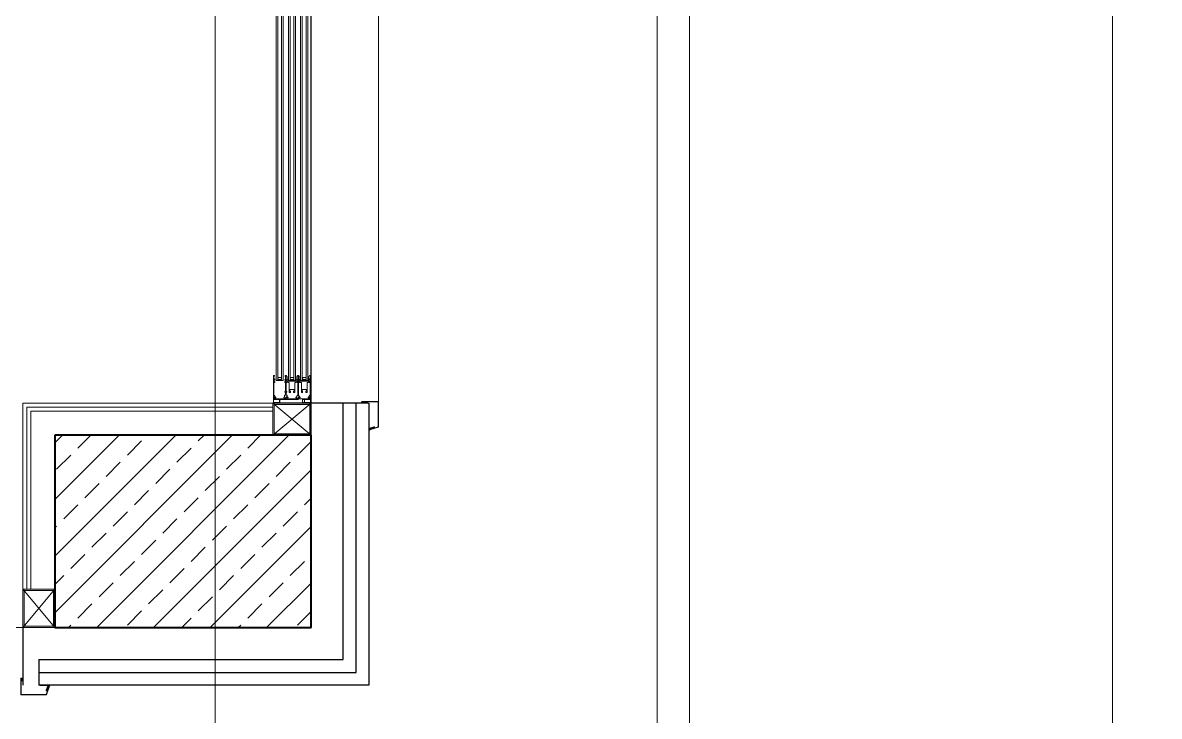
# Model space of a CAD drawing. Header units: centimetres. Extents: x 394264 to 551709, y 50011 to 59011.
# Drawn here: x 518507.5 to 518862.1, y 52311.7 to 52528 of the extents above; entities that cross this region are included whole.
import ezdxf
from ezdxf.enums import TextEntityAlignment as Align

# ---------------------------------------------------------------- set-up
doc = ezdxf.new("R2010")
doc.units = ezdxf.units.CM
doc.linetypes.add('DASHDOT', pattern=[25.4, 12.7, -6.35, 0, -6.35])
doc.layers.get('0').update_dxf_attribs({"lineweight": 9})
for name, color, linetype, lineweight in [('0-KRCN-MİMARİ-220526', 8, 'Continuous', 9), ('A_Aks', 30, 'DASHDOT', 9), ('A_Betonarme', 6, 'Continuous', 40), ('A_Betonarme_Tarama', 254, 'Continuous', 9), ('A_Pencere Doğrama-Ex', 140, 'Continuous', 15), ('D_Merkez', 51, 'Continuous', 13), ('D_Profil', 155, 'Continuous', 15), ('G_0.09', 254, 'Continuous', 9), ('GC_Cephe_Sandvic_Panel', 151, 'Continuous', 25), ('M00_Mahal_No$0$MH_Alan', 51, 'Continuous', 9), ('MR_Basamak', 111, 'Continuous', 20), ('PN_Aluminyum', 150, 'Continuous', 15)]:
    doc.layers.add(name, color=color, linetype=linetype, lineweight=lineweight)
doc.layers.add('DV_alçıpanel_duvar_yeni', color=1, linetype='Continuous', lineweight=20, true_color=0xff0000)
doc.styles.add('M00_Mahal_No$0$Kalin01', font='swissk.ttf')
doc.styles.add('M00_Mahal_No$0$Normal', font='swiss.ttf')
doc.styles.add('MAHAL', font='swissc.ttf')
doc.linetypes.add('BATTING', pattern='A,0.0001,-0.1,[134,ltypeshp.shx,S=0.1,R=0,X=-0.1,Y=0],-0.2,[134,ltypeshp.shx,S=0.1,R=180,X=0.1,Y=0],-0.1', length=0.4001)

# ---------------------------------------------------------------- blocks, each defined once
blk = doc.blocks.new('1_etap')
at = {"color": 8}
for p, q in [((1428.2, 98.58), (1428.2, 90.23)), ((1428.39, 98.6), (1428.22, 98.6)), ((1428.38, 98.28), (1428.51, 98.41)), ((1428.38, 97.43), (1428.38, 98.28)), ((1428.38, 96.59), (1428.38, 97.26)), ((1428.38, 92.36), (1428.38, 96.42)), ((1428.51, 98.49), (1428.4, 98.59)), ((1428.48, 97.41), (1428.4, 97.41)), ((1428.4, 97.29), (1428.48, 97.29)), ((1428.48, 96.56), (1428.4, 96.56)), ((1428.4, 96.45), (1428.57, 96.45)), ((1428.5, 97.53), (1428.5, 97.43)), ((1428.5, 97.26), (1428.5, 97.16)), ((1428.5, 96.69), (1428.5, 96.59)), ((1428.57, 97.56), (1428.53, 97.56)), ((1428.53, 97.14), (1428.57, 97.14)), ((1428.57, 96.72), (1428.53, 96.72)), ((1428.62, 97.19), (1428.62, 97.51)), ((1428.62, 96.5), (1428.62, 96.67)), ((1431.76, 97.19), (1431.76, 97.41)), ((1431.76, 97.41), (1431.98, 97.41)), ((1431.77, 96.5), (1431.77, 96.67)), ((1431.86, 97.14), (1431.81, 97.14)), ((1431.82, 96.72), (1431.86, 96.72)), ((1431.99, 96.45), (1431.82, 96.45)), ((1431.87, 98.49), (1431.98, 98.59)), ((1432.01, 98.28), (1431.87, 98.41)), ((1431.88, 97.26), (1431.88, 97.16)), ((1431.88, 96.69), (1431.88, 96.59)), ((1431.99, 97.29), (1431.91, 97.29)), ((1431.91, 96.56), (1431.99, 96.56)), ((1432, 98.6), (1432.2, 98.6)), ((1432.01, 97.43), (1432.01, 98.28)), ((1432.01, 96.59), (1432.01, 97.26)), ((1432.01, 93.64), (1432.01, 96.42)), ((1432.33, 98.41), (1432.19, 98.28)), ((1432.19, 97.43), (1432.19, 98.28)), ((1432.19, 96.59), (1432.19, 97.26)), ((1432.19, 93.64), (1432.19, 96.42)), ((1432.44, 97.41), (1432.21, 97.41)), ((1432.21, 96.45), (1432.38, 96.45)), ((1432.22, 98.59), (1432.33, 98.49)), ((1432.21, 97.29), (1432.29, 97.29)), ((1432.29, 96.57), (1432.21, 96.57)), ((1432.32, 97.26), (1432.32, 97.16)), ((1432.32, 96.69), (1432.32, 96.59)), ((1432.34, 97.14), (1432.39, 97.14)), ((1432.38, 96.72), (1432.34, 96.72)), ((1432.43, 96.5), (1432.43, 96.67)), ((1432.44, 97.19), (1432.44, 97.41)), ((1432.69, 96.45), (1432.69, 98.25)), ((1432.74, 98.3), (1432.86, 98.3)), ((1433.12, 96.4), (1432.74, 96.4)), ((1432.89, 98.27), (1432.89, 96.94)), ((1432.92, 96.9), (1433.91, 96.9)), ((1433.12, 93.42), (1433.12, 96.4)), ((1433.93, 96.88), (1433.93, 96.86)), ((1433.95, 96.84), (1434.06, 96.84)), ((1434.08, 96.86), (1434.08, 96.88)), ((1434.1, 96.9), (1435.09, 96.9)), ((1435.27, 96.4), (1434.9, 96.4)), ((1434.9, 96.4), (1434.9, 93.42)), ((1435.12, 96.94), (1435.12, 98.27)), ((1435.15, 98.3), (1435.27, 98.3)), ((1435.32, 98.25), (1435.32, 96.45)), ((1435.8, 97.41), (1435.58, 97.41)), ((1435.58, 97.41), (1435.58, 97.19)), ((1435.58, 96.67), (1435.58, 96.5)), ((1435.63, 97.14), (1435.67, 97.14)), ((1435.67, 96.72), (1435.63, 96.72)), ((1435.63, 96.45), (1435.8, 96.45)), ((1435.69, 98.49), (1435.8, 98.59)), ((1435.82, 98.28), (1435.69, 98.41)), ((1435.7, 97.16), (1435.7, 97.26)), ((1435.7, 96.59), (1435.7, 96.69)), ((1435.72, 97.29), (1435.8, 97.29)), ((1435.8, 96.57), (1435.72, 96.57)), ((1435.81, 98.6), (1436.01, 98.6)), ((1435.82, 98.28), (1435.82, 97.43)), ((1435.82, 97.26), (1435.82, 96.59)), ((1435.82, 96.42), (1435.82, 92.36)), ((1436.14, 98.41), (1436, 98.28)), ((1436, 98.28), (1436, 97.43)), ((1436, 97.26), (1436, 96.59)), ((1436, 96.42), (1436, 92.36)), ((1436.03, 98.59), (1436.14, 98.49)), ((1436.03, 97.41), (1436.25, 97.41)), ((1436.1, 97.29), (1436.03, 97.29)), ((1436.03, 96.57), (1436.1, 96.57)), ((1436.2, 96.45), (1436.03, 96.45)), ((1436.13, 97.16), (1436.13, 97.26)), ((1436.13, 96.59), (1436.13, 96.69)), ((1436.2, 97.14), (1436.15, 97.14)), ((1436.15, 96.72), (1436.2, 96.72)), ((1436.25, 97.41), (1436.25, 97.19)), ((1436.25, 96.67), (1436.25, 96.5)), ((1436.5, 96.45), (1436.5, 98.25)), ((1436.55, 98.3), (1436.68, 98.3)), ((1436.93, 96.4), (1436.55, 96.4)), ((1436.71, 98.27), (1436.71, 96.94)), ((1436.73, 96.9), (1437.73, 96.9)), ((1436.93, 93.42), (1436.93, 96.4)), ((1437.75, 96.88), (1437.75, 96.86)), ((1437.77, 96.84), (1437.88, 96.84)), ((1437.9, 96.86), (1437.9, 96.88)), ((1437.92, 96.9), (1438.91, 96.9)), ((1439.09, 96.4), (1438.71, 96.4)), ((1438.71, 96.4), (1438.71, 93.42)), ((1438.94, 96.94), (1438.94, 98.27)), ((1438.97, 98.3), (1439.09, 98.3)), ((1439.14, 98.25), (1439.14, 96.45)), ((1439.39, 97.19), (1439.39, 97.51)), ((1439.39, 96.5), (1439.39, 96.67)), ((1439.44, 97.56), (1439.49, 97.56)), ((1439.49, 97.14), (1439.44, 97.14)), ((1439.44, 96.72), (1439.49, 96.72)), ((1439.61, 96.45), (1439.44, 96.45)), ((1439.5, 98.49), (1439.61, 98.59)), ((1439.64, 98.28), (1439.5, 98.41)), ((1439.51, 97.53), (1439.51, 97.43)), ((1439.51, 97.26), (1439.51, 97.16)), ((1439.51, 96.69), (1439.51, 96.59)), ((1439.54, 97.41), (1439.61, 97.41)), ((1439.61, 97.29), (1439.54, 97.29)), ((1439.54, 96.56), (1439.61, 96.56)), ((1439.63, 98.6), (1439.79, 98.6)), ((1439.64, 97.43), (1439.64, 98.28)), ((1439.64, 96.59), (1439.64, 97.26)), ((1439.64, 92.36), (1439.64, 96.42)), ((1439.82, 98.58), (1439.82, 90.23)), ((1428.61, 92.34), (1428.4, 92.34)), ((1428.66, 92.29), (1428.62, 92.33)), ((1428.67, 92.13), (1428.67, 92.27)), ((1431.72, 92.13), (1431.72, 92.48)), ((1431.73, 92.49), (1431.76, 92.53)), ((1431.78, 92.54), (1431.99, 92.54)), ((1431.81, 93.49), (1431.81, 93.59)), ((1431.84, 93.61), (1431.99, 93.61)), ((1431.99, 93.46), (1431.84, 93.46)), ((1432.01, 92.56), (1432.01, 93.44)), ((1432.19, 92.56), (1432.19, 93.44)), ((1432.36, 93.61), (1432.21, 93.61)), ((1432.21, 93.46), (1432.36, 93.46)), ((1432.42, 92.54), (1432.21, 92.54)), ((1432.39, 93.49), (1432.39, 93.59)), ((1432.47, 92.49), (1432.44, 92.53)), ((1432.48, 92.13), (1432.48, 92.48)), ((1433.49, 93.35), (1433.19, 93.35)), ((1434.68, 94.22), (1433.34, 94.22)), ((1433.34, 94.22), (1433.34, 93.74)), ((1433.36, 93.71), (1433.49, 93.72)), ((1433.52, 93.69), (1433.52, 93.38)), ((1434.5, 93.38), (1434.5, 93.69)), ((1434.52, 93.72), (1434.65, 93.71)), ((1434.83, 93.35), (1434.52, 93.35)), ((1434.68, 94.03), (1434.68, 94.22)), ((1434.71, 93.97), (1434.68, 94.02)), ((1434.68, 93.92), (1434.71, 93.97)), ((1434.68, 93.74), (1434.68, 93.91)), ((1435.53, 92.28), (1435.53, 92.13)), ((1435.58, 92.33), (1435.54, 92.29)), ((1435.8, 92.34), (1435.59, 92.34)), ((1436.03, 92.34), (1436.23, 92.34)), ((1436.25, 92.33), (1436.29, 92.29)), ((1436.29, 92.28), (1436.29, 92.13)), ((1437.31, 93.35), (1437, 93.35)), ((1438.49, 94.22), (1437.15, 94.22)), ((1437.15, 94.22), (1437.15, 93.74)), ((1437.18, 93.71), (1437.3, 93.72)), ((1437.33, 93.69), (1437.33, 93.38)), ((1438.31, 93.38), (1438.31, 93.69)), ((1438.34, 93.72), (1438.47, 93.71)), ((1438.64, 93.35), (1438.34, 93.35)), ((1438.49, 94.03), (1438.49, 94.22)), ((1438.52, 93.97), (1438.49, 94.02)), ((1438.49, 93.92), (1438.52, 93.97)), ((1438.49, 93.74), (1438.49, 93.91)), ((1439.35, 92.13), (1439.35, 92.27)), ((1439.36, 92.29), (1439.39, 92.33)), ((1439.41, 92.34), (1439.61, 92.34)), ((1428.29, 90.17), (1428.2, 90.09)), ((1428.2, 90.07), (1428.2, 90.03)), ((1428.22, 90.2), (1428.88, 90.2)), ((1428.22, 90), (1430.28, 90)), ((1428.92, 90.18), (1428.31, 90.18)), ((1428.38, 91.19), (1428.38, 91.96)), ((1428.39, 91.54), (1428.39, 91.29)), ((1428.39, 91.27), (1428.48, 91.19)), ((1428.4, 91.98), (1428.49, 91.98)), ((1429.28, 91.16), (1428.4, 91.16)), ((1428.51, 91.56), (1428.41, 91.56)), ((1428.5, 91.18), (1429.32, 91.18)), ((1428.54, 91.39), (1428.54, 91.54)), ((1429.32, 91.36), (1428.56, 91.36)), ((1428.81, 91.68), (1428.92, 91.68)), ((1428.97, 91.73), (1428.97, 91.78)), ((1430.21, 90.18), (1429.04, 90.18)), ((1429.07, 90.2), (1429.95, 90.2)), ((1429.38, 91.34), (1429.33, 91.36)), ((1429.42, 91.36), (1429.38, 91.34)), ((1430.41, 91.36), (1429.43, 91.36)), ((1429.44, 91.18), (1430.21, 91.18)), ((1429.95, 91.16), (1429.47, 91.16)), ((1430.12, 91.07), (1429.96, 91.16)), ((1429.96, 90.2), (1430.12, 90.29)), ((1430.13, 90.31), (1430.13, 91.05)), ((1430.24, 91.16), (1430.24, 90.21)), ((1430.29, 90), (1430.33, 90.02)), ((1430.35, 90.02), (1430.39, 90)), ((1430.4, 90), (1433.07, 90)), ((1430.44, 91.19), (1430.44, 91.34)), ((1435.97, 91.16), (1430.46, 91.16)), ((1430.47, 91.26), (1430.47, 91.32)), ((1430.49, 91.34), (1430.92, 91.34)), ((1435.8, 91.16), (1430.57, 91.16)), ((1430.93, 91.34), (1430.97, 91.32)), ((1430.97, 91.32), (1431.01, 91.34)), ((1431.02, 91.34), (1431.99, 91.34)), ((1431.42, 91.73), (1431.42, 91.79)), ((1431.99, 91.68), (1431.47, 91.68)), ((1432.01, 91.37), (1432.01, 91.66)), ((1432.19, 91.37), (1432.19, 91.96)), ((1432.21, 91.98), (1432.31, 91.98)), ((1433.95, 91.34), (1432.21, 91.34)), ((1432.62, 91.68), (1432.73, 91.68)), ((1432.78, 91.73), (1432.78, 91.79)), ((1433.08, 90), (1433.12, 90.02)), ((1433.15, 90.02), (1433.19, 90)), ((1433.2, 90), (1434.8, 90)), ((1434.01, 91.32), (1433.97, 91.34)), ((1434.05, 91.34), (1434.01, 91.32)), ((1435.5, 91.34), (1434.06, 91.34)), ((1434.81, 90), (1434.85, 90.02)), ((1434.88, 90.02), (1434.92, 90)), ((1434.93, 90), (1436.6, 90)), ((1435.23, 91.79), (1435.23, 91.73)), ((1435.28, 91.68), (1435.5, 91.68)), ((1435.52, 91.66), (1435.52, 91.37)), ((1435.68, 91.53), (1435.68, 91.34)), ((1435.68, 91.34), (1435.68, 91.34)), ((1435.94, 91.64), (1435.7, 91.55)), ((1435.7, 91.31), (1435.76, 91.31)), ((1435.79, 91.31), (1435.89, 91.34)), ((1435.93, 91.19), (1435.85, 91.17)), ((1435.99, 91.52), (1435.99, 91.19)), ((1436.02, 91.52), (1435.99, 91.52)), ((1436, 91.96), (1436, 91.73)), ((1436.12, 91.98), (1436.03, 91.98)), ((1438.31, 91.36), (1436.2, 91.36)), ((1436.54, 91.68), (1436.44, 91.68)), ((1436.59, 91.79), (1436.59, 91.73)), ((1436.61, 90), (1436.65, 90.02)), ((1436.68, 90.02), (1436.72, 90)), ((1436.73, 90), (1439.79, 90)), ((1437.27, 90.21), (1437.27, 91.16)), ((1437.29, 91.18), (1438.58, 91.18)), ((1438.98, 90.18), (1437.29, 90.18)), ((1437.88, 90.31), (1437.88, 91.05)), ((1437.9, 91.07), (1438.05, 91.16)), ((1438.05, 90.2), (1437.9, 90.29)), ((1438.06, 91.16), (1438.54, 91.16)), ((1438.94, 90.2), (1438.06, 90.2)), ((1438.36, 91.34), (1438.32, 91.36)), ((1438.4, 91.36), (1438.36, 91.34)), ((1439.45, 91.36), (1438.42, 91.36)), ((1438.7, 91.18), (1439.52, 91.18)), ((1438.74, 91.16), (1439.61, 91.16)), ((1439.05, 91.73), (1439.05, 91.78)), ((1439.21, 91.68), (1439.1, 91.68)), ((1439.71, 90.18), (1439.1, 90.18)), ((1439.79, 90.2), (1439.14, 90.2)), ((1439.48, 91.54), (1439.48, 91.39)), ((1439.6, 91.56), (1439.5, 91.56)), ((1439.61, 91.98), (1439.52, 91.98)), ((1439.54, 91.19), (1439.62, 91.27)), ((1439.63, 91.29), (1439.63, 91.54)), ((1439.64, 91.19), (1439.64, 91.96)), ((1439.81, 90.09), (1439.73, 90.17)), ((1439.82, 90.03), (1439.82, 90.07))]:
    blk.add_line(p, q, dxfattribs=at)
for points in [[(1429.59, 97.05), (1429.59, 415.6), (1429.09, 415.6), (1429.09, 97.05)], [(1431.29, 97.05), (1431.29, 415.6), (1430.79, 415.6), (1430.79, 97.05)], [(1433.41, 97.05), (1433.41, 415.6), (1432.91, 415.6), (1432.91, 97.05)], [(1435.11, 97.05), (1435.11, 415.6), (1434.61, 415.6), (1434.61, 97.05)], [(1437.22, 97.05), (1437.22, 415.62), (1436.72, 415.62), (1436.72, 97.05)], [(1438.92, 97.05), (1438.92, 415.62), (1438.42, 415.62), (1438.42, 97.05)], [(1430.79, 97.55), (1430.49, 97.35), (1429.89, 97.35), (1429.59, 97.55), (1429.59, 98.05), (1430.79, 98.05)], [(1429.59, 97.05), (1429.59, 97.35), (1430.79, 97.35), (1430.79, 97.05)], [(1430.76, 97.57), (1430.48, 97.38), (1429.9, 97.38), (1429.62, 97.57), (1429.62, 98.02), (1430.76, 98.02)], [(1434.61, 97.55), (1434.31, 97.35), (1433.71, 97.35), (1433.41, 97.55), (1433.41, 98.05), (1434.61, 98.05)], [(1433.41, 97.05), (1433.41, 97.35), (1434.61, 97.35), (1434.61, 97.05)], [(1434.58, 97.57), (1434.3, 97.38), (1433.72, 97.38), (1433.44, 97.57), (1433.44, 98.02), (1434.58, 98.02)], [(1438.42, 97.55), (1438.12, 97.35), (1437.52, 97.35), (1437.22, 97.55), (1437.22, 98.05), (1438.42, 98.05)], [(1437.22, 97.05), (1437.22, 97.35), (1438.42, 97.35), (1438.42, 97.05)], [(1438.39, 97.57), (1438.11, 97.38), (1437.53, 97.38), (1437.25, 97.57), (1437.25, 98.02), (1438.39, 98.02)]]:
    blk.add_lwpolyline(points, close=True, dxfattribs=at)
at = {"color": 8, "ltscale": 40}
for points in [[(1440, 80), (1428, 80), (1428, 90), (1440, 90)], [(1440, 80), (1428, 80), (1428, 90), (1440, 90)], [(1350, 20), (1350, 32), (1360, 32), (1360, 20)]]:
    blk.add_lwpolyline(points, close=True, dxfattribs=at)
at = {"color": 8}
for centre, radius, start, end in [((1428.22, 98.58), 0.025, 90, 180), ((1428.4, 97.43), 0.025, 180, 270), ((1428.4, 97.26), 0.025, 90, 180), ((1428.4, 96.59), 0.025, 180, 270), ((1428.4, 96.42), 0.025, 90, 180), ((1428.39, 98.58), 0.025, 45.971, 90), ((1428.48, 97.43), 0.025, 270, 360), ((1428.48, 97.26), 0.025, 0, 90), ((1428.48, 96.59), 0.025, 270, 0), ((1428.53, 97.53), 0.025, 90, 180), ((1428.53, 97.16), 0.025, 180, 270), ((1428.53, 96.69), 0.025, 90, 180), ((1428.48, 98.45), 0.05, 315, 45.971), ((1428.57, 97.51), 0.05, 0, 90), ((1428.57, 97.19), 0.05, 270, 0), ((1428.57, 96.67), 0.05, 360, 90), ((1428.57, 96.5), 0.05, 270, 0), ((1431.81, 97.19), 0.05, 180, 270), ((1431.82, 96.67), 0.05, 90, 180), ((1431.82, 96.5), 0.05, 180, 270), ((1431.91, 98.45), 0.05, 134.029, 225), ((1431.86, 97.16), 0.025, 270, 0), ((1431.86, 96.69), 0.025, 0, 90), ((1431.91, 97.26), 0.025, 90, 180), ((1431.91, 96.59), 0.025, 180, 270), ((1432, 98.58), 0.025, 90, 134.029), ((1431.98, 97.43), 0.025, 270, 359.9875), ((1431.99, 97.26), 0.025, 0, 90), ((1431.99, 96.59), 0.025, 270, 0), ((1431.99, 96.42), 0.025, 0, 90), ((1432.21, 97.43), 0.025, 180, 270), ((1432.21, 97.26), 0.025, 90, 180), ((1432.21, 96.59), 0.025, 180, 270), ((1432.21, 96.42), 0.025, 90, 180), ((1432.2, 98.58), 0.025, 45.971, 90), ((1432.29, 97.26), 0.025, 0, 90), ((1432.29, 96.59), 0.025, 270, 0), ((1432.34, 97.16), 0.025, 180, 270), ((1432.34, 96.69), 0.025, 90, 180), ((1432.29, 98.45), 0.05, 315, 45.971), ((1432.38, 96.67), 0.05, 0, 90), ((1432.38, 96.5), 0.05, 270, 0), ((1432.39, 97.19), 0.05, 270, 0), ((1432.74, 98.25), 0.05, 90.0013, 179.9993), ((1432.74, 96.45), 0.05, 180, 270), ((1432.86, 98.27), 0.03, 0, 90), ((1432.9, 96.91), 0.0195, 127.9912, 307.9912), ((1432.87, 96.94), 0.02, 320.3363, 360), ((1432.92, 96.88), 0.02, 90, 115.646), ((1433.91, 96.88), 0.02, 0, 90), ((1433.95, 96.86), 0.02, 180, 270), ((1434.06, 96.86), 0.02, 270, 0), ((1434.1, 96.88), 0.02, 90, 180), ((1435.09, 96.88), 0.02, 64.354, 90), ((1435.11, 96.91), 0.0195, 232.0088, 52.0088), ((1435.15, 98.27), 0.03, 90, 180), ((1435.14, 96.94), 0.02, 180, 219.6637), ((1435.27, 98.25), 0.05, 0, 90), ((1435.27, 96.45), 0.05, 270, 360), ((1435.63, 97.19), 0.05, 180, 270), ((1435.63, 96.67), 0.05, 90, 180), ((1435.63, 96.5), 0.05, 180, 270), ((1435.72, 98.45), 0.05, 134.029, 225), ((1435.67, 97.16), 0.025, 270, 0), ((1435.67, 96.69), 0.025, 0, 90), ((1435.72, 97.26), 0.025, 90, 180), ((1435.72, 96.59), 0.025, 180, 270), ((1435.81, 98.58), 0.025, 90, 134.029), ((1435.8, 97.43), 0.025, 270, 0), ((1435.8, 97.26), 0.025, 0, 90), ((1435.8, 96.59), 0.025, 270, 0), ((1435.8, 96.42), 0.025, 0, 90), ((1436.03, 97.43), 0.025, 183.7532, 270), ((1436.03, 97.26), 0.025, 90, 176.2469), ((1436.03, 96.59), 0.025, 183.7531, 270), ((1436.03, 96.42), 0.025, 90, 176.2469), ((1436.01, 98.58), 0.025, 45.9709, 89.9999), ((1436.1, 97.26), 0.025, 0, 90), ((1436.1, 96.59), 0.025, 270, 0), ((1436.15, 97.16), 0.025, 180, 270), ((1436.15, 96.69), 0.025, 90, 180), ((1436.11, 98.45), 0.05, 315, 45.971), ((1436.2, 97.19), 0.05, 270, 0), ((1436.2, 96.67), 0.05, 0, 90), ((1436.2, 96.5), 0.05, 270, 0), ((1436.55, 98.25), 0.05, 90.0013, 179.9993), ((1436.55, 96.45), 0.05, 180, 270), ((1436.68, 98.27), 0.03, 0, 90), ((1436.71, 96.91), 0.0195, 127.9912, 307.9912), ((1436.69, 96.94), 0.02, 320.3363, 360), ((1436.73, 96.88), 0.02, 90, 115.646), ((1437.73, 96.88), 0.02, 0, 90), ((1437.77, 96.86), 0.02, 180, 270), ((1437.88, 96.86), 0.02, 270, 0), ((1437.92, 96.88), 0.02, 90, 180), ((1438.91, 96.88), 0.02, 64.354, 90), ((1438.93, 96.91), 0.0195, 232.0088, 52.0088), ((1438.97, 98.27), 0.03, 90, 180), ((1438.96, 96.94), 0.02, 180, 219.6637), ((1439.09, 98.25), 0.05, 0, 90), ((1439.09, 96.45), 0.05, 270, 360), ((1439.44, 97.51), 0.05, 90, 180), ((1439.44, 97.19), 0.05, 180, 270), ((1439.44, 96.67), 0.05, 90, 180), ((1439.44, 96.5), 0.05, 180, 270), ((1439.54, 98.45), 0.05, 134.029, 225), ((1439.49, 97.53), 0.025, 360, 90), ((1439.49, 97.16), 0.025, 270, 0), ((1439.49, 96.69), 0.025, 0, 90), ((1439.54, 97.43), 0.025, 180, 270), ((1439.54, 97.26), 0.025, 90, 180), ((1439.54, 96.59), 0.025, 180, 270), ((1439.63, 98.58), 0.025, 90, 134.029), ((1439.61, 97.43), 0.025, 270, 360), ((1439.61, 97.26), 0.025, 360, 90), ((1439.61, 96.59), 0.025, 270, 0), ((1439.61, 96.42), 0.025, 0, 90), ((1439.79, 98.58), 0.025, 0, 90), ((1428.4, 92.36), 0.025, 180, 270), ((1428.61, 92.31), 0.025, 45, 90), ((1428.64, 92.27), 0.025, 0, 45), ((1431.75, 92.48), 0.025, 135, 180), ((1431.78, 92.51), 0.025, 90, 135), ((1431.84, 93.59), 0.025, 90, 180), ((1431.84, 93.49), 0.025, 180, 270), ((1431.99, 93.64), 0.025, 270, 0), ((1431.99, 93.44), 0.025, 0, 90), ((1431.99, 92.56), 0.025, 270, 0), ((1432.21, 93.64), 0.025, 180, 270), ((1432.21, 93.44), 0.025, 90, 180), ((1432.21, 92.56), 0.025, 180, 270), ((1432.36, 93.59), 0.025, 0, 90), ((1432.36, 93.49), 0.025, 270, 0), ((1432.42, 92.51), 0.025, 45, 90), ((1432.46, 92.48), 0.025, 360, 45), ((1433.19, 93.42), 0.07, 180, 270), ((1433.36, 93.74), 0.025, 180, 273), ((1433.49, 93.69), 0.025, 0, 93), ((1433.49, 93.38), 0.025, 270, 360), ((1434.52, 93.69), 0.025, 87, 180), ((1434.52, 93.38), 0.025, 180, 270), ((1434.65, 93.74), 0.025, 267, 0), ((1434.7, 94.03), 0.025, 180, 209), ((1434.7, 93.91), 0.025, 151, 180), ((1434.83, 93.42), 0.07, 270, 0), ((1435.56, 92.28), 0.025, 135, 180), ((1435.59, 92.31), 0.025, 90, 135), ((1435.8, 92.36), 0.025, 270, 0), ((1436.03, 92.36), 0.025, 180, 270), ((1436.23, 92.31), 0.025, 45, 90), ((1436.27, 92.28), 0.025, 360, 45), ((1437, 93.42), 0.07, 180, 270), ((1437.18, 93.74), 0.025, 180, 273), ((1437.31, 93.69), 0.025, 0, 93), ((1437.31, 93.38), 0.025, 270, 360), ((1438.34, 93.69), 0.025, 87, 180), ((1438.34, 93.38), 0.025, 180, 270), ((1438.47, 93.74), 0.025, 267, 0), ((1438.52, 94.03), 0.025, 180, 209), ((1438.52, 93.91), 0.025, 151, 180), ((1438.64, 93.42), 0.07, 270, 0), ((1439.37, 92.27), 0.025, 135, 180), ((1439.41, 92.31), 0.025, 90, 135), ((1439.61, 92.36), 0.025, 270, 0), ((1428.22, 90.23), 0.025, 180, 270), ((1428.22, 90.07), 0.025, 135, 180), ((1428.22, 90.03), 0.025, 180, 270), ((1428.31, 90.16), 0.025, 90, 135), ((1428.4, 91.96), 0.025, 90, 179.9922), ((1428.4, 91.19), 0.025, 180, 270), ((1428.41, 91.54), 0.025, 90, 180), ((1428.41, 91.29), 0.025, 180, 225), ((1428.5, 91.21), 0.025, 225, 270), ((1428.49, 91.96), 0.025, 20.2755, 90), ((1428.51, 91.54), 0.025, 0, 90), ((1428.97, 92.13), 0.48, 200.2755, 248.4711), ((1428.56, 91.39), 0.025, 180, 270), ((1428.97, 92.13), 0.3, 180, 261.7868), ((1428.81, 91.73), 0.05, 248.4711, 270), ((1428.88, 90.25), 0.05, 270, 324.3147), ((1428.92, 91.78), 0.05, 360, 81.7868), ((1428.92, 91.73), 0.05, 270, 0), ((1428.98, 90.18), 0.07, 35.6853, 144.3147), ((1428.92, 90.21), 0.025, 270, 337.3801), ((1428.98, 90.18), 0.04, 22.6199, 157.3801), ((1429.04, 90.21), 0.025, 202.6199, 270), ((1429.07, 90.25), 0.05, 215.6853, 270), ((1429.28, 91.11), 0.05, 35.6853, 90), ((1429.32, 91.34), 0.025, 61.9906, 90), ((1429.32, 91.16), 0.025, 22.6199, 90), ((1429.38, 91.18), 0.07, 215.6853, 324.3147), ((1429.38, 91.18), 0.04, 202.6199, 337.3801), ((1429.44, 91.16), 0.025, 90, 157.3801), ((1429.43, 91.34), 0.025, 90, 118.0094), ((1429.47, 91.11), 0.05, 90, 144.3147), ((1429.95, 91.14), 0.025, 60, 90), ((1429.95, 90.23), 0.025, 270, 300), ((1430.11, 91.05), 0.025, 0, 60), ((1430.11, 90.31), 0.025, 300, 0), ((1430.21, 91.16), 0.025, 0, 90), ((1430.21, 90.21), 0.025, 270, 0), ((1430.28, 90.03), 0.025, 270, 298), ((1430.34, 90), 0.025, 62, 118), ((1430.4, 90.03), 0.025, 242, 270), ((1430.41, 91.34), 0.025, 0, 90), ((1430.46, 91.19), 0.025, 180, 270), ((1430.49, 91.32), 0.025, 90, 180), ((1430.57, 91.26), 0.1, 180, 270), ((1430.92, 91.32), 0.025, 62, 90), ((1431.02, 91.32), 0.025, 90, 118), ((1431.47, 91.79), 0.05, 98.2132, 180), ((1431.47, 91.73), 0.05, 180, 270), ((1431.42, 92.13), 0.3, 278.2132, 0), ((1431.99, 91.66), 0.025, 0, 90), ((1431.99, 91.37), 0.025, 270, 0), ((1432.21, 91.96), 0.025, 90, 179.9923), ((1432.21, 91.37), 0.025, 179.9923, 270), ((1432.31, 91.96), 0.025, 20.2755, 90), ((1432.78, 92.13), 0.48, 200.2755, 248.4711), ((1432.78, 92.13), 0.3, 180, 261.7868), ((1432.62, 91.73), 0.05, 248.4711, 270), ((1432.73, 91.73), 0.05, 270, 360), ((1432.73, 91.79), 0.05, 360, 81.7868), ((1433.07, 90.03), 0.025, 270, 298), ((1433.14, 90), 0.025, 62, 118), ((1433.2, 90.03), 0.025, 242, 270), ((1433.95, 91.32), 0.025, 62, 90), ((1434.06, 91.32), 0.025, 90, 118), ((1434.8, 90.03), 0.025, 270, 298), ((1434.86, 90), 0.025, 62, 118), ((1434.93, 90.03), 0.025, 242, 270), ((1435.28, 91.79), 0.05, 98.2132, 180), ((1435.28, 91.73), 0.05, 180, 270), ((1435.23, 92.13), 0.3, 278.2132, 0), ((1435.5, 91.66), 0.025, 0, 90), ((1435.5, 91.37), 0.025, 270, 0), ((1435.7, 91.53), 0.025, 110.0323, 180.0323), ((1435.7, 91.34), 0.025, 180.0323, 270.0323), ((1435.76, 91.41), 0.1, 270.0323, 286.2382), ((1435.8, 91.36), 0.2, 270, 286.2382), ((1435.91, 91.27), 0.0788, 286.2382, 106.2382), ((1435.9, 91.73), 0.1, 290.0323, 0.0323), ((1435.97, 91.19), 0.025, 270, 0), ((1436.03, 91.96), 0.025, 90.0323, 180.0323), ((1436.02, 91.37), 0.15, 4.9171, 90), ((1436.12, 91.96), 0.025, 20.3078, 90.0323), ((1436.59, 92.13), 0.48, 200.3078, 248.5034), ((1436.2, 91.39), 0.025, 184.9171, 270), ((1436.59, 92.13), 0.3, 180, 240.3036), ((1436.44, 91.73), 0.05, 248.5034, 270.0323), ((1436.59, 92.13), 0.3, 240.4135, 261.8191), ((1436.54, 91.73), 0.05, 270.0323, 0.0323), ((1436.54, 91.79), 0.05, 0.0323, 81.8191), ((1436.6, 90.03), 0.025, 270, 298), ((1436.67, 90), 0.025, 62, 118), ((1436.73, 90.03), 0.025, 242, 270), ((1437.29, 91.16), 0.025, 90, 180), ((1437.29, 90.21), 0.025, 180, 270), ((1437.91, 91.05), 0.025, 120, 180), ((1437.91, 90.31), 0.025, 180, 240), ((1438.06, 91.14), 0.025, 90, 120), ((1438.06, 90.23), 0.025, 240, 270), ((1438.31, 91.34), 0.025, 61.9906, 90), ((1438.42, 91.34), 0.025, 90, 118.0094), ((1438.54, 91.11), 0.05, 35.6853, 90), ((1438.58, 91.16), 0.025, 22.6199, 90), ((1438.64, 91.18), 0.07, 215.6853, 324.3147), ((1438.64, 91.18), 0.04, 202.6199, 337.3801), ((1438.7, 91.16), 0.025, 90, 157.3801), ((1438.74, 91.11), 0.05, 90, 144.3147), ((1438.94, 90.25), 0.05, 270, 324.3147), ((1439.04, 90.18), 0.07, 35.6853, 144.3147), ((1438.98, 90.21), 0.025, 270, 337.3801), ((1439.04, 90.18), 0.04, 22.6199, 157.3801), ((1439.1, 91.78), 0.05, 98.2132, 180), ((1439.1, 91.73), 0.05, 180, 270), ((1439.1, 90.21), 0.025, 202.6199, 270), ((1439.05, 92.13), 0.3, 278.2132, 0), ((1439.14, 90.25), 0.05, 215.6853, 270), ((1439.21, 91.73), 0.05, 270, 291.5289), ((1439.05, 92.13), 0.48, 291.5289, 339.7245), ((1439.45, 91.39), 0.025, 270, 0), ((1439.5, 91.54), 0.025, 90, 180), ((1439.52, 91.96), 0.025, 90, 159.7245), ((1439.52, 91.21), 0.025, 270, 315), ((1439.6, 91.54), 0.025, 0, 90), ((1439.61, 91.96), 0.025, 0.0078, 90), ((1439.61, 91.19), 0.025, 270, 0), ((1439.6, 91.29), 0.025, 315, 0), ((1439.71, 90.16), 0.025, 45, 90), ((1439.79, 90.23), 0.025, 270, 0), ((1439.79, 90.03), 0.025, 270, 0), ((1439.79, 90.07), 0.025, 0, 45)]:
    blk.add_arc(centre, radius, start, end, dxfattribs=at)
at = {"layer": 'A_Aks', "color": 8, "ltscale": 100}
for p, q in [((1410, -588.11), (1410, 5066.95)), ((1410, -588.11), (1410, 5066.95)), ((0, 50), (1911.91, 50)), ((0, 50), (1911.91, 50))]:
    blk.add_line(p, q, dxfattribs=at)
at = {"layer": 'A_Betonarme', "color": 8}
for p, q in [((1440, 80), (1360, 80)), ((1360, 80), (1360, 20)), ((1440, 20), (1440, 80)), ((1360, 20), (1440, 20))]:
    blk.add_line(p, q, dxfattribs=at)
at = {"layer": 'A_Betonarme_Tarama', "color": 8, "linetype": 'Continuous'}
for p, q in [((1360, 77.64), (1362.36, 80)), ((1360, 59.96), (1380.04, 80)), ((1360, 42.28), (1397.72, 80)), ((1360, 24.61), (1415.39, 80)), ((1367.19, 75.99), (1371.2, 80)), ((1373.07, 20), (1433.07, 80)), ((1382.66, 73.78), (1387.08, 78.2)), ((1404.75, 78.2), (1406.56, 80)), ((1420.22, 75.99), (1424.23, 80)), ((1435.69, 73.78), (1440, 78.09)), ((1398.12, 71.57), (1402.54, 75.99)), ((1360.56, 69.36), (1364.98, 73.78)), ((1376.03, 67.15), (1380.45, 71.57)), ((1413.59, 69.36), (1418.01, 73.78)), ((1429.06, 67.15), (1433.48, 71.57)), ((1390.75, 20), (1440, 69.25)), ((1391.5, 64.94), (1395.92, 69.36)), ((1369.4, 60.52), (1373.82, 64.94)), ((1406.96, 62.73), (1411.38, 67.15)), ((1422.43, 60.52), (1426.85, 64.94)), ((1384.87, 58.31), (1389.29, 62.73)), ((1400.33, 56.1), (1404.75, 60.52)), ((1437.9, 58.31), (1440, 60.41)), ((1362.77, 53.89), (1367.19, 58.31)), ((1415.8, 53.89), (1420.22, 58.31)), ((1378.24, 51.68), (1382.66, 56.1)), ((1393.71, 49.47), (1398.12, 53.89)), ((1431.27, 51.68), (1435.69, 56.1)), ((1360, 51.12), (1360.56, 51.68)), ((1408.43, 20), (1440, 51.57)), ((1409.17, 47.26), (1413.59, 51.68)), ((1371.61, 45.05), (1376.03, 49.47)), ((1387.08, 42.84), (1391.5, 47.26)), ((1424.64, 45.05), (1429.06, 49.47)), ((1364.98, 38.42), (1369.4, 42.84)), ((1402.54, 40.63), (1406.96, 45.05)), ((1418.01, 38.42), (1422.43, 42.84)), ((1380.45, 36.21), (1384.87, 40.63)), ((1433.48, 36.21), (1437.9, 40.63)), ((1360, 33.44), (1362.77, 36.21)), ((1395.92, 34), (1400.33, 38.42)), ((1411.38, 31.8), (1415.8, 36.21)), ((1373.82, 29.59), (1378.24, 34)), ((1426.1, 20), (1440, 33.9)), ((1426.85, 29.59), (1431.27, 34)), ((1389.29, 27.38), (1393.71, 31.8)), ((1404.75, 25.17), (1409.17, 29.59)), ((1367.19, 22.96), (1371.61, 27.38)), ((1382.66, 20.75), (1387.08, 25.17)), ((1420.22, 22.96), (1424.64, 27.38)), ((1435.69, 20.75), (1440, 25.06)), ((1399.59, 20), (1402.54, 22.96)), ((1364.23, 20), (1364.98, 20.75)), ((1417.27, 20), (1418.01, 20.75))]:
    blk.add_line(p, q, dxfattribs=at)
at = {"layer": 'D_Merkez', "color": 8, "ltscale": 0.015}
for points in [[(1440, 80), (1428, 90)], [(1428, 80), (1440, 90)], [(1440, 80), (1428, 90)], [(1428, 80), (1440, 90)], [(1350, 20), (1360, 32)], [(1350, 32), (1360, 20)]]:
    blk.add_lwpolyline(points, dxfattribs=at)
at = {"layer": 'D_Profil', "color": 8, "ltscale": 40}
for points in [[(1439.6, 80.4), (1428.4, 80.4), (1428.4, 89.6), (1439.6, 89.6)], [(1439.6, 80.4), (1428.4, 80.4), (1428.4, 89.6), (1439.6, 89.6)], [(1350.4, 20.4), (1350.4, 31.6), (1359.6, 31.6), (1359.6, 20.4)]]:
    blk.add_lwpolyline(points, close=True, dxfattribs=at)
at = {"layer": 'DV_alçıpanel_duvar_yeni', "color": 8}
for p, q in [((1428, 90), (1350, 90)), ((1350, 90), (1350, 32)), ((1428, 88.75), (1351.25, 88.75)), ((1351.25, 88.75), (1351.25, 32)), ((1428, 87.5), (1352.5, 87.5)), ((1352.5, 87.5), (1352.5, 32))]:
    blk.add_line(p, q, dxfattribs=at)
at = {"layer": 'G_0.09', "color": 8}
blk.add_line((1461, 3259.49), (1461, 90.54), dxfattribs=at)
at = {"layer": 'GC_Cephe_Sandvic_Panel', "color": 8}
for p, q in [((1440, 19.97), (1440, 900.03)), ((1450, 10), (1450, 90)), ((1458, 90), (1458, 2)), ((1350, 20), (1350, 2)), ((1350, 20), (1350, 2)), ((1350, 20), (1350, 2)), ((1355, 10), (1355, 2)), ((1355, 10), (1450, 10)), ((1458, 2), (1355, 2))]:
    blk.add_line(p, q, dxfattribs=at)
at = {"layer": 'GC_Cephe_Sandvic_Panel', "color": 8, "linetype": 'BATTING', "ltscale": 8}
for p, q in [((1454, 6), (1454, 90)), ((1355, 6), (1454, 6))]:
    blk.add_line(p, q, dxfattribs=at)
at = {"layer": 'MR_Basamak', "color": 8}
for p, q in [((1548, -33), (1548, 4733)), ((1558, -33), (1558, 4733))]:
    blk.add_line(p, q, dxfattribs=at)
at = {"layer": 'PN_Aluminyum', "color": 8}
for p, q in [((1355.36, 2), (1357.78, 2)), ((1355.36, 1.88), (1355.36, 2)), ((1355.36, 1.88), (1357.78, 1.88)), ((1358.23, 1.77), (1357.34, -0.88)), ((1357.81, 1.84), (1357.35, 0.48)), ((1358.34, 1.73), (1357.43, -1)), ((1357.45, 0.29), (1357.54, 0.26)), ((1357.92, 1.8), (1357.47, 0.44)), ((1357.49, 0.4), (1357.58, 0.37)), ((1357.62, 0.39), (1357.93, 1.34)), ((1357.64, 0.91), (1357.96, 1.86)), ((1357.76, 0.87), (1357.64, 0.91)), ((1357.73, 0.35), (1358.05, 1.3)), ((1357.76, 0.87), (1358.07, 1.82)), ((1358.05, 1.3), (1357.93, 1.34)), ((1358.11, 1.84), (1358.21, 1.81)), ((1358.15, 1.95), (1358.24, 1.92)), ((1357.43, -1), (1349.43, -1)), ((1357.34, -0.88), (1349.55, -0.88))]:
    blk.add_line(p, q, dxfattribs=at)
for points in [[(1456.21, 90.28), (1457.46, 90.28, -0.414214), (1457.49, 90.25), (1457.49, 90.15, -0.414214), (1457.46, 90.12), (1428, 90.12), (1428, 90), (1428.12, 90), (1428.12, 90), (1457.46, 90, 0.414214), (1457.61, 90.15), (1457.61, 90.25, 0.414214), (1457.46, 90.4), (1456.21, 90.4)], [(1461, 82.54), (1461, 90.54), (1455.9, 90.54, 0.414214), (1455.75, 90.39), (1455.75, 90.29, 0.414214), (1455.9, 90.14), (1456.75, 90.14)], [(1459.13, 82.21), (1458.18, 81.9, 0.414214), (1458.16, 81.86), (1458.19, 81.76, 0.414214), (1458.23, 81.74), (1460.88, 82.63), (1460.88, 90.42), (1455.9, 90.42, 0.414214), (1455.87, 90.39), (1455.87, 90.29, 0.414214), (1455.9, 90.26), (1456.75, 90.26)], [(1458, 84.61), (1458, 82.19, 0.511918), (1458.2, 82.05), (1459.56, 82.5, -0.414214), (1459.6, 82.48), (1459.63, 82.39, -0.414214), (1459.61, 82.35), (1458.66, 82.03)], [(1459.09, 82.33), (1458.14, 82.01, 0.414214), (1458.05, 81.82), (1458.08, 81.72, 0.414214), (1458.27, 81.63), (1461, 82.54)], [(1458.12, 84.61), (1458.12, 82.19, 0.511918), (1458.16, 82.16), (1459.52, 82.62, -0.414214), (1459.71, 82.52), (1459.74, 82.43, -0.414214), (1459.65, 82.24), (1458.7, 81.92)], [(1357.43, -1), (1349.43, -1), (1349.43, 4.1, -0.414214), (1349.58, 4.25), (1349.68, 4.25, -0.414214), (1349.83, 4.1), (1349.83, 3.25)], [(1357.76, 0.87), (1358.07, 1.82, -0.414214), (1358.11, 1.84), (1358.21, 1.81, -0.414214), (1358.23, 1.77), (1357.34, -0.88), (1349.55, -0.88), (1349.55, 4.1, -0.414214), (1349.58, 4.13), (1349.68, 4.13, -0.414214), (1349.71, 4.1), (1349.71, 3.25)], [(1355.36, 2), (1357.78, 2, -0.511918), (1357.92, 1.8), (1357.47, 0.44, 0.414214), (1357.49, 0.4), (1357.58, 0.37, 0.414214), (1357.62, 0.39), (1357.93, 1.34)], [(1355.36, 1.88), (1357.78, 1.88, -0.511918), (1357.81, 1.84), (1357.35, 0.48, 0.414214), (1357.45, 0.29), (1357.54, 0.26, 0.414214), (1357.73, 0.35), (1358.05, 1.3)], [(1357.64, 0.91), (1357.96, 1.86, -0.414214), (1358.15, 1.95), (1358.24, 1.92, -0.414214), (1358.34, 1.73), (1357.43, -1)]]:
    blk.add_lwpolyline(points, format="xyb", dxfattribs=at)
for points in [[(1440, 90), (1458, 90)], [(1456.21, 90.28), (1456.21, 90.4)], [(1456.75, 90.26), (1456.75, 90.14)], [(1458.12, 84.61), (1458, 84.61)], [(1458.7, 81.92), (1458.66, 82.03)], [(1459.13, 82.21), (1459.09, 82.33)], [(1355.36, 1.88), (1355.36, 2)], [(1357.76, 0.87), (1357.64, 0.91)], [(1358.05, 1.3), (1357.93, 1.34)]]:
    blk.add_lwpolyline(points, dxfattribs=at)
for centre, radius, start, end in [((1357.5, 0.43), 0.15, 161.5651, 251.5651), ((1357.5, 0.43), 0.03, 161.5651, 251.5651), ((1357.59, 0.4), 0.15, 251.5651, 341.5651), ((1357.59, 0.4), 0.03, 251.5651, 341.5651), ((1357.78, 1.85), 0.15, 341.5651, 90), ((1357.78, 1.85), 0.03, 341.5651, 90), ((1358.1, 1.81), 0.15, 71.5651, 161.5651), ((1358.1, 1.81), 0.03, 71.5651, 161.5651), ((1358.2, 1.78), 0.03, 341.5651, 71.5651), ((1358.2, 1.78), 0.15, 341.5651, 71.5651)]:
    blk.add_arc(centre, radius, start, end, dxfattribs=at)
at = {"color": 8, "linetype": 'ByBlock', "lineweight": -2}
for tag, height, style, p in [('MAHALNO', 15.68, 'M00_Mahal_No$0$Kalin01', (-1403.52, 5183, -22.72)), ('MAHALADI', 25.09, 'M00_Mahal_No$0$Normal', (-1403.52, 5151.64, -22.72)), ('MAHALNO', 9.8, 'M00_Mahal_No$0$Kalin01', (-1049.84, 5038.22)), ('MAHALADI', 15.68, 'M00_Mahal_No$0$Normal', (-1049.84, 5018.62)), ('MAHALNO', 19.6, 'M00_Mahal_No$0$Kalin01', (585.19, 4515.87)), ('MAHALADI', 31.36, 'M00_Mahal_No$0$Normal', (585.19, 4476.67)), ('MAHALNO', 19.6, 'M00_Mahal_No$0$Kalin01', (543.65, 3917.94)), ('MAHALADI', 31.36, 'M00_Mahal_No$0$Normal', (543.65, 3878.74)), ('MAHALNO', 19.6, 'M00_Mahal_No$0$Kalin01', (175.42, 3438.17)), ('MAHALADI', 31.36, 'M00_Mahal_No$0$Normal', (175.42, 3398.97)), ('MAHALNO', 15.68, 'M00_Mahal_No$0$Kalin01', (662.5, 3278.68)), ('MAHALADI', 25.09, 'M00_Mahal_No$0$Normal', (662.5, 3247.32)), ('MAHALNO', 9.8, 'M00_Mahal_No$0$Kalin01', (928.42, 2524.93)), ('MAHALADI', 15.68, 'M00_Mahal_No$0$Normal', (928.42, 2505.33)), ('MAHALNO', 19.6, 'M00_Mahal_No$0$Kalin01', (683.01, 1295.87)), ('MAHALADI', 31.36, 'M00_Mahal_No$0$Normal', (683.01, 1256.67))]:
    blk.add_attdef(tag, text='', height=height, dxfattribs=dict(at, style=style)).set_placement(p, align=Align.MIDDLE_CENTER)
at = {"layer": 'A_Pencere Doğrama-Ex', "color": 8, "style": 'MAHAL'}
for p in [(163.41, 4608.46), (585.7, 4362.45), (584.07, 3781.1), (404.74, 3207.04), (477.62, 2356.77), (647.13, 1093.28), (160.83, 91.11)]:
    blk.add_attdef('KOT', p, '', height=10, dxfattribs=at)
at = {"layer": 'M00_Mahal_No$0$MH_Alan', "color": 8, "style": 'M00_Mahal_No$0$Normal'}
for height, p in [(25.09, (-1403.52, 5114.01, -22.72)), (15.68, (-1049.84, 4995.1)), (31.36, (585.19, 4429.63)), (31.36, (543.65, 3831.7)), (31.36, (175.42, 3351.93)), (25.09, (662.5, 3209.69)), (15.68, (928.42, 2481.81)), (31.36, (683.01, 1209.63))]:
    blk.add_attdef('ALAN', text='', height=height, dxfattribs=at).set_placement(p, align=Align.MIDDLE_CENTER)
blk = doc.blocks.new('A$C9e52caec')
at = {"color": 8}
blk.add_blockref('1_etap', (12530, 57), dxfattribs=at)
at = {"color": 8, "ltscale": 10}
for points in [[(12564.5, 4987), (14220, 4987), (14220, -173), (12564.5, -173)], [(12564.5, 4737), (13970, 4737), (13970, 77), (12564.5, 77)]]:
    blk.add_lwpolyline(points, close=True, dxfattribs=at)

msp = doc.modelspace()

# ---------------------------------------------------------------- block references
at = {"layer": '0-KRCN-MİMARİ-220526', "rotation": 359.999999999997}
msp.add_blockref('A$C9e52caec', (504627.51, 52262.37, 74), dxfattribs=at)

doc.saveas('drawing.dxf')
